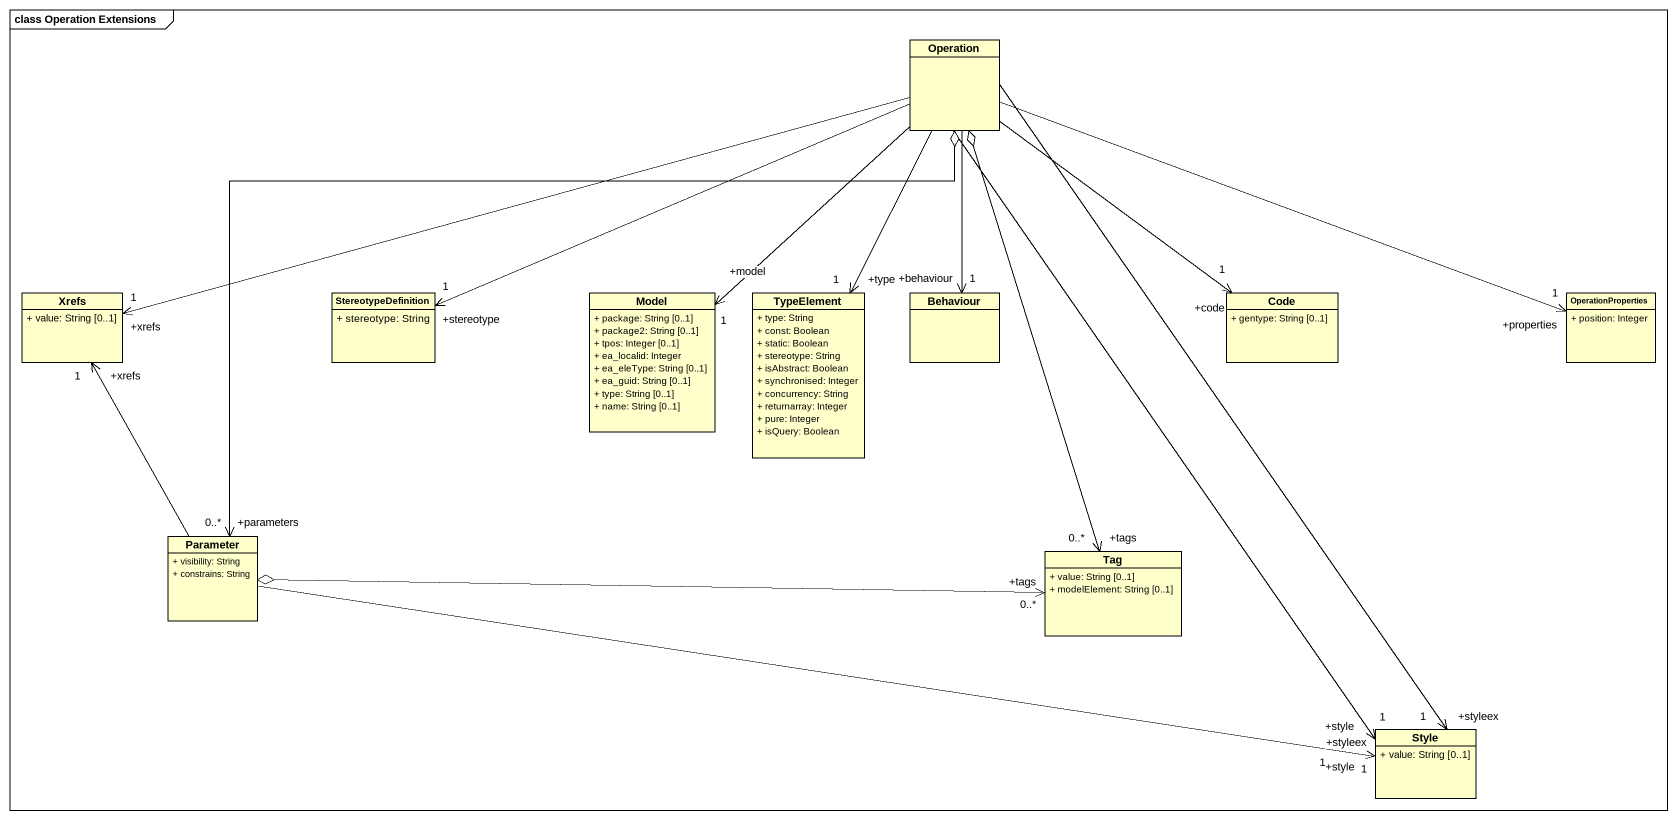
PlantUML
@startuml
mainframe class Operation Extensions
hide circle
hide empty members
skinparam classAttributeIconSize 0
class Operation
class Xrefs {
  + value: String [0..1]
}
class StereotypeDefinition {
  + stereotype: String
}
class Model {
  + package: String [0..1]
  + package2: String [0..1]
  + tpos: Integer [0..1]
  + ea_localid: Integer
  + ea_eleType: String [0..1]
  + ea_guid: String [0..1]
  + type: String [0..1]
  + name: String [0..1]
}
class TypeElement {
  + type: String
  + const: Boolean
  + static: Boolean
  + stereotype: String
  + isAbstract: Boolean
  + synchronised: Integer
  + concurrency: String
  + returnarray: Integer
  + pure: Integer
  + isQuery: Boolean
}
class Behaviour
class Code {
  + gentype: String [0..1]
}
class OperationProperties {
  + position: Integer
}
class Parameter {
  + visibility: String
  + constrains: String
}
class Tag {
  + value: String [0..1]
  + modelElement: String [0..1]
}
class Style {
  + value: String [0..1]
}
Operation -left-> "+xrefs\n1" Xrefs
Operation -left-> "+stereotype\n1" StereotypeDefinition
Operation --> "+model\n1" Model
Operation --> "+type\n1" TypeElement
Operation --> "+behaviour\n1" Behaviour
Operation --> "+code\n1" Code
Operation -right-> "+properties\n1" OperationProperties
Operation --> "+style\n1" Style
Operation --> "+styleex\n1" Style
Parameter "+parameters\n0..*" <-up-o Operation
Parameter -up-> "+xrefs\n1" Xrefs
Parameter -right-> "+styleex\n1" Style
Parameter -right-> "+style\n1" Style
Tag "+tags\n0..*" <-up-o Operation
Tag "+tags\n0..*" <-left-o Parameter
@enduml
